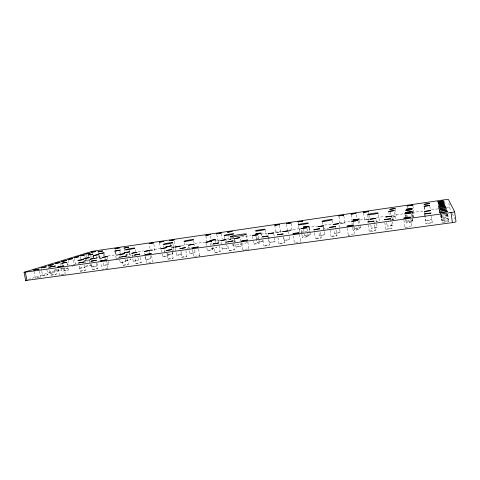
<?xml version="1.0" encoding="UTF-8"?>
<svg xmlns="http://www.w3.org/2000/svg" width="480" height="480" viewBox="0 0 480 480"><rect width="100%" height="100%" fill="white"/><g stroke="black" fill="none" stroke-linecap="round" stroke-linejoin="round"><path stroke-width="0.36" stroke-dasharray="2.4 1.8" d="M240.81 243.264L241.272 246.228L236.73 247.104L236.058 247.092L235.458 243.564A8.232 0.786 -9.6 0 0 232.434 245.124A8.232 0.786 -9.6 0 0 242.568 243.822A8.232 0.786 -9.6 0 0 247.572 242.034M236.058 247.092L241.29 246.078M233.676 244.548L234.51 249.816L229.794 250.728L229.104 250.71L228.108 244.86M233.118 237.246L233.334 238.824L228.888 239.562L228.39 236.622M229.104 250.71L234.546 249.654M226.092 240.312L227.358 248.148L222.186 249.012L221.586 245.508M228.888 239.562L233.364 238.71M222.186 249.012L227.406 248.004M219.204 245.826L220.2 251.622L218.076 252.336L214.77 252.672L213.768 246.864M214.77 252.672L220.2 251.622M219.474 241.008L217.932 241.122L219.678 240.582M212.556 247.41L212.832 249.642L207.972 250.578L207.318 250.554L206.838 247.794M211.26 248.712L216.75 247.662L211.26 248.712L211.026 247.356M207.318 250.554L212.916 249.48M194.682 249.714L195.048 252.624L189.96 253.464L188.622 245.88M189.96 253.464L195.162 252.468M185.892 250.488L186.9 256.194L184.632 256.914L181.488 257.238L180.474 251.52M181.488 257.238L186.9 256.194M181.344 251.574L181.686 254.472L176.634 255.312L175.29 247.776M176.634 255.312L181.83 254.31M172.122 252.414L173.136 258.078L170.82 258.81L167.736 259.122L166.716 253.446M167.736 259.122L173.136 258.078M171.696 247.278L172.86 253.77L167.4 254.82L167.136 253.374M167.91 253.458L168.126 255.84L162.738 256.734L161.412 249.372M167.4 254.82L172.86 253.77M162.738 256.734L168.306 255.666M150.408 255.648L150.942 258.588L146.244 259.614L145.77 259.578L145.098 255.9M145.77 259.578L150.942 258.588M140.394 257.574L141.288 262.446L136.392 263.526L135.912 263.484L134.886 257.898M153.852 244.248L154.878 249.888L152.91 250.452L150.444 250.728L149.412 245.076M135.912 263.484L141.288 262.446M137.904 257.4L138.438 260.316L133.272 261.306L132.06 254.73M150.444 250.728L154.878 249.888M133.272 261.306L138.438 260.316M127.38 258.678L128.406 264.216L125.916 264.96L123.042 265.248L122.01 259.698M123.042 265.248L128.406 264.216M125.424 259.398L125.55 261.738L120.282 262.614L118.944 255.414M125.592 260.634L131.022 259.602L126.054 260.67L125.592 260.634L125.328 259.218M120.282 262.614L125.82 261.558M129.702 252.882L129.966 254.298L126.684 255.084M106.74 261.264L108.054 268.242L106.686 268.758M107.472 257.232L108.822 264.42L103.68 265.398L103.134 262.518M114.96 251.85L116.184 258.42L120.516 257.502M103.68 265.398L108.822 264.42M97.008 263.628L97.914 268.398L92.958 269.472L92.568 269.424L91.53 263.964M92.568 269.424L97.914 268.398M115.602 252.114L116.25 255.582L117.348 255.21M96.24 263.226L96.786 266.082L94.278 266.796L91.65 267.06L91.104 264.198M446.724 213.966L447.12 216.798L444.18 217.506L441.066 217.638L440.67 214.812M91.65 267.06L96.786 266.082M84.6 265.104L85.53 270.096L81.54 271.08L80.196 271.116L79.152 265.692M446.412 213.984L446.604 215.37L443.73 216.06L440.682 216.192L440.49 214.812M441.066 217.638L447.12 216.798M80.196 271.116L85.53 270.096M90.54 263.82L90.804 265.2L88.146 265.944L85.404 266.226L85.14 264.84M440.682 216.192L446.604 215.37M85.404 266.226L90.804 265.2M98.742 255.354L99.402 258.846L101.598 258.246M79.5 268.266L85.008 267.216L79.5 268.266L79.098 266.148M88.278 255.702L89.514 262.182L89.808 262.026M96.624 256.284L97.014 258.348L95.964 258.702M439.032 207.984L439.626 212.208L439.962 212.034M64.806 274.308L65.232 274.092L63.906 267.264M438.906 208.224L439.296 210.984L439.632 210.816M85.434 259.188L85.974 262.026L84.846 262.404M86.688 258.906L87.09 261L89.304 260.406M67.95 267.906L68.358 270.018L63.564 271.044L62.7 268.17M438.462 206.112L438.984 209.808L439.308 209.64M63.252 270.99L68.358 270.018M55.308 269.016L56.304 274.11L53.55 274.872L50.994 275.118L49.992 270.024M61.086 268.11L61.488 270.18L58.938 270.882L56.532 271.122L56.124 269.046M50.994 275.118L56.304 274.11M54.252 269.592L54.798 272.412L50.022 273.432L49.044 269.844M56.532 271.122L61.488 270.18M46.872 269.7L47.862 274.722L47.454 274.914L42.69 275.706L41.838 271.392M412.992 217.098L413.418 216.894L412.506 210.54M49.74 273.372L54.798 272.412M39.498 271.278L40.656 277.122L37.854 277.896M42.69 275.706L47.862 274.722M34.062 271.542L35.37 278.13L40.656 277.122M412.914 205.818L413.964 213.09L412.5 213.522M394.38 211.998L395.4 218.952L392.55 219.612M395.268 209.268L396.342 216.6L391.068 217.344L391.482 217.164M339.042 225.144L340.188 232.542L334.71 233.448L333.942 229.638M334.518 233.322L340.188 232.542M363.582 213.018L364.656 220.128L368.568 219.378M324.504 231.708L324.966 234.648L321.744 235.392L319.368 235.422L318.906 232.488M319.368 235.422L324.966 234.648M343.836 215.892L344.916 222.936L342.18 223.554L340.038 223.632L338.952 216.606M340.038 223.632L344.916 222.936M309.33 227.664L310.458 234.756L304.776 235.698L304.422 234.15M304.65 235.566L310.458 234.756M289.17 236.646L289.638 239.532L285.078 240.42L284.214 240.282L283.632 236.682M284.214 240.282L289.638 239.532M273.744 233.664L275.04 241.554L271.746 242.304L269.736 242.436L268.398 234.426M269.694 242.292L275.04 241.554M253.818 244.116C259.992 241.92 262.152 243.642 253.818 244.116L253.344 241.29M299.748 229.26L299.214 229.446L300.012 229.524M262.29 240.048L262.524 241.434L256.98 242.352L255.936 236.118M291.084 223.572L292.194 230.442L289.392 231.06M279.48 225.264L280.596 232.098L277.782 232.716L275.994 232.752L274.872 225.93M275.994 232.752L280.596 232.098M28.296 279.534L64.59 267.6M73.842 264.558L78.108 263.154M84.51 261.048L89.496 259.41M119.85 257.904L120.66 257.676M125.628 255.018L129.966 254.298M445.77 214.182L443.292 214.668M369.216 219.594L364.656 220.128M62.718 274.83L63.708 274.62M60.9 274.68L65.232 274.092M174.696 247.272L171.078 247.788L174.138 247.044M71.754 266.616L72.954 266.364M101.754 258.588L99.402 258.846M89.376 260.754L87.09 261M118.686 258.15L116.184 258.42M289.11 230.694L292.194 230.442M392.484 216.936L396.342 216.6M391.416 219.288L395.4 218.952M95.988 257.688L101.184 256.95M107.868 255.996L118.254 254.514M138.294 251.652L143.49 250.914M150.174 249.96L160.566 248.478M172.44 246.78L174.666 246.462M181.344 245.508L188.028 244.554M194.706 243.606L205.098 242.118M214.002 240.852L219.942 240M226.62 239.052L234.042 237.99M241.464 236.928L251.112 235.554M260.76 234.18L267.444 233.226M274.866 232.164L282.288 231.108M288.966 230.154L300.102 228.564M307.524 227.502L317.172 226.128M324.594 225.066L332.76 223.902M339.438 222.948L351.312 221.256M360.222 219.984L369.126 218.712M376.548 217.656L385.458 216.384M392.136 215.43L404.754 213.63M412.176 212.568L423.306 210.984M431.472 209.814L438.894 208.758M117.588 255.504L116.25 255.582M95.868 258.414L97.014 258.348M84.816 262.08L85.974 262.026M36.552 278.112L35.37 278.13M412.572 213.072L413.964 213.09M441.828 214.836L440.316 214.806M411.948 216.858L413.418 216.894M390.246 219.804L391.2 219.768M89.514 262.182L89.85 262.212M108.054 268.242L102.144 269.376L100.956 263.082M438.984 209.808L439.374 209.868M439.296 210.984L439.692 211.05M439.626 212.208L440.028 212.28M448.902 203.172L449.514 207.576L451.056 210.942M452.292 213.636L454.764 219.018M262.524 241.434L260.436 241.428L256.98 242.352M48.354 266.316L48.906 269.142M41.274 268.518L41.694 270.678M61.878 263.946L62.154 265.35M60.144 263.268L60.546 265.338M58.164 269.058L59.364 275.214M55.314 264.888L55.986 268.35M74.244 258.33L75.36 264.12M73.026 260.082L74.16 265.962M68.118 260.238L69.114 265.392M67.134 263.688L67.404 265.092M67.014 263.28L67.674 266.676M85.89 254.706L86.556 258.204M84.888 256.344L85.296 258.474M84.216 259.986L85.008 264.144M80.166 256.488L80.85 260.046M99.186 255.258L100.29 261.09M98.982 255.906L99.75 259.944M98.214 252.558L98.61 254.652M93.618 256.212L93.876 257.562M93.378 255.978L93.636 257.334M93.258 256.26L93.528 257.7M91.944 255.738L92.208 257.112M90.66 255.264L91.188 258.06M104.19 253.566L104.874 257.208M105.012 257.934L105.288 259.392M103.158 253.806L103.548 255.9M120.072 249.132L120.846 253.284M119.82 251.7L120.36 254.616M120.498 255.342L120.906 257.532M115.086 249.342L115.476 251.424M135.054 249.558L135.462 251.766M129.846 253.242L130.764 258.186M129.18 250.056L129.57 252.174M126.18 253.854L126.432 255.198M124.218 248.784L124.746 251.616M145.488 256.128L146.796 263.286M144.558 252.96L144.96 255.162M151.572 255.714L152.742 262.14A3.036 0.3 -10.4 0 0 148.692 262.626A3.036 0.3 -10.4 0 0 147.348 263.334M149.604 251.244L149.874 252.714M170.442 244.218L170.826 246.36M163.548 245.73L163.794 247.098M164.286 249.828L164.658 251.88M159.558 242.874L160.71 249.264M174.51 241.248L175.524 246.948M172.818 243.282L174.036 250.098A4.806 0.42 -10.1 0 0 173.07 250.068M193.596 240.288L194.562 245.796M192.51 249.546L193.8 256.872A3.084 0.318 -10 0 1 197.82 255.81A3.084 0.318 -10 0 1 198.768 256.194M184.302 242.742L185.034 246.888M205.95 236.124L207.084 242.664M205.998 242.97L206.718 247.104M198.63 249.132L199.782 255.714M216.798 234.546L217.932 241.122M215.478 240.282L215.856 242.496M211.722 242.592L212.442 246.726M210.546 236.016L211.05 238.92M210.318 243.294L210.906 246.684M230.568 237.69L230.946 239.898M224.298 236.268L225.018 240.498M225.138 241.2L225.504 243.318M221.274 233.712L222.15 238.812M220.986 242.004L221.466 244.806M241.794 243.24L242.964 250.164M240.096 239.04L240.69 242.562M234.738 239.334L235.338 242.862M234.588 239.406L234.948 241.512M252.522 236.352L253.23 240.588M247.818 242.082L248.976 248.994A3.15 0.336 -9.6 0 0 243.786 249.708A3.15 0.336 -9.6 0 0 245.148 250.044M246.462 235.434L247.08 239.1M268.086 236.784L268.428 238.842M268.542 239.532L269.448 245.022A2.886 0.3 -9.4 0 1 264.726 245.946A2.886 0.3 -9.4 0 1 265.854 245.244A2.886 0.3 -9.4 0 1 269.448 245.022M265.296 230.148L266.124 235.158M263.004 240.306L263.91 245.784M261.258 233.808L261.6 235.884M258.27 235.98L259.47 243.18M256.578 236.742L256.938 238.89M277.932 237.51L278.946 243.72M288.348 231.588L288.702 233.754M286.428 224.25L287.538 231.108M283.548 236.724L284.562 242.952A2.91 0.306 -9.2 0 1 279.834 243.876A2.91 0.306 -9.2 0 1 280.86 243.186A2.91 0.306 -9.2 0 1 284.562 242.952M303.63 229.2L304.308 233.448M301.194 230.028L302.352 237.234M298.104 222.552L298.44 224.616M298.548 225.306L299.67 232.632M299.472 234.288L300.732 242.106M293.298 235.878L294.444 242.964A3.24 0.348 -9.1 0 1 298.974 242.004A3.24 0.348 -9.1 0 1 300.018 242.382M314.034 230.304L314.37 232.41M314.478 233.112L315.372 238.728M309.042 227.574L309.624 231.228M307.002 228.462L307.692 232.8M307.806 233.52L308.268 236.412A3.042 0.306 -9 0 1 303.384 237.366A3.042 0.306 -9 0 1 304.266 236.694A3.042 0.306 -9 0 1 308.268 236.412M323.7 226.566L324.39 230.976M322.248 221.928L322.938 226.344M323.058 227.082L323.4 229.29M320.286 232.302L321.174 237.93A2.97 0.312 -8.9 0 1 316.434 238.86A2.97 0.312 -8.9 0 1 317.202 238.2A2.97 0.312 -8.9 0 1 321.174 237.93M335.64 227.256L335.97 229.386M336.078 230.094L336.96 235.764A3 0.318 -8.7 0 1 332.22 236.7A3 0.318 -8.7 0 1 332.868 236.046A3 0.318 -8.7 0 1 336.96 235.764M332.424 220.464L332.886 223.416M330.084 230.208L331.074 236.574M347.268 228.336L348.384 235.602M359.418 220.53L360.192 225.612M360.3 226.338L360.522 227.79A3.09 0.306 -8.6 0 1 355.716 228.726A3.09 0.306 -8.6 0 1 356.202 228.126A3.09 0.306 -8.6 0 1 360.522 227.79M358.038 221.202L358.71 225.642M358.824 226.38L359.274 229.344A3.15 0.318 -8.5 0 1 354.378 230.304A3.15 0.318 -8.5 0 1 354.876 229.674A3.15 0.318 -8.5 0 1 359.274 229.344M356.244 214.812L356.784 218.352M353.448 222.12L353.778 224.292M354.222 227.184L354.444 228.636M353.874 227.412L354.984 234.702M351.198 214.824L352.062 220.476M351.948 222.822L352.176 224.298M352.626 227.25L353.082 230.202M374.07 221.838L374.4 224.004M374.508 224.724L375.372 230.502A3.084 0.324 -8.3 0 1 370.62 231.438A3.084 0.324 -8.3 0 1 370.986 230.82A3.084 0.324 -8.3 0 1 375.372 230.502M370.806 224.766L371.328 228.234M368.574 212.292L368.898 214.428M369.006 215.142L369.54 218.706M367.734 215.304L368.562 220.812M368.304 224.856L369.282 231.336M386.676 222.546L387.192 226.038M384.798 222.546L385.764 229.074M378.438 214.464L379.47 221.388A5.37 0.498 -8.5 0 0 375.204 221.49M376.044 219.78L376.566 223.254M376.668 223.95L377.19 227.418A2.97 0.3 -8.4 0 1 372.618 228.318A2.97 0.3 -8.4 0 1 372.96 227.742A2.97 0.3 -8.4 0 1 377.19 227.418M392.004 217.518L392.52 221.016M392.622 221.718L393.138 225.216A3.006 0.306 -8.2 0 1 388.566 226.116A3.006 0.306 -8.2 0 1 388.788 225.552A3.006 0.306 -8.2 0 1 393.138 225.216M390.312 212.226L390.744 215.154M390.654 219.498L391.944 228.228A3.126 0.33 -8.2 0 1 387.192 229.17A3.126 0.33 -8.2 0 1 387.432 228.564A3.126 0.33 -8.2 0 1 391.944 228.228M388.824 212.088L389.334 215.556M410.886 219.276L411.99 226.92M407.208 206.652L407.418 208.104M406.968 214.926L407.376 217.746M406.452 214.752L406.764 216.906M405.576 214.71L405.894 216.93M406.326 219.9L406.542 221.382M404.988 214.458L405.294 216.552M405.702 219.348L406.206 222.84M403.944 220.248L405.054 227.868M412.194 210.996L413.13 217.476M411.918 213.63L412.608 218.436M412.71 219.12L412.908 220.494A3.216 0.312 -8.1 0 1 408.096 221.442A3.216 0.312 -8.1 0 1 408.174 220.884A3.216 0.312 -8.1 0 1 412.908 220.494M411.588 214.236L412.194 218.436M412.296 219.138L412.704 221.94A3.282 0.324 -8.1 0 1 407.79 222.906A3.282 0.324 -8.1 0 1 407.874 222.324A3.282 0.324 -8.1 0 1 412.704 221.94M431.418 216.288L432.288 222.696A3.228 0.336 -7.8 0 1 427.524 223.644A3.228 0.336 -7.8 0 1 427.452 223.068A3.228 0.336 -7.8 0 1 432.288 222.696M429.834 206.172L430.332 209.7M424.452 207.054L424.842 209.772M424.206 206.982L424.71 210.504M424.56 212.178L424.866 214.308M424.968 215.016L425.778 220.698M424.626 214.71L425.892 223.572M447.828 214.458L448.806 221.484M447.39 213.936L448.218 219.852M447.048 213.954L447.654 218.292M444.66 201.252L444.966 203.436M441.246 214.668L442.332 222.372M441.06 214.824L441.888 220.722M440.862 214.818L441.468 219.144M440.274 211.992L440.574 214.11M440.1 212.046L440.394 214.122M439.698 210.414L440.112 213.342M439.56 210.612L439.962 213.48M438.522 205.464L438.81 207.534M173.748 250.368A4.806 0.42 -10.1 0 1 172.272 250.806M165.594 251.916A4.806 0.42 -10.1 0 1 164.976 251.604M446.316 207.708A3.846 0.33 -8 0 1 449.514 207.576M127.674 256.782A4.758 0.402 -10.4 0 1 133.476 255.594M323.706 229.494A5.196 0.486 -8.9 0 1 328.536 228.078M300.792 232.23A5.118 0.48 -9.1 0 1 307.896 231.048A5.118 0.48 -9.1 0 1 308.526 231.63M303.738 232.554A5.118 0.48 -9.1 0 1 301.362 232.818M256.908 238.656A4.998 0.462 -9.4 0 1 261.588 237.534M225.594 243.066A4.92 0.45 -9.7 0 1 226.926 242.64M233.748 241.506A4.92 0.45 -9.7 0 1 234.888 241.758M187.08 248.262A4.842 0.432 -10 0 1 191.754 247.368M405.474 228A3.504 0.372 -8 0 1 408.594 227.01A3.504 0.372 -8 0 1 411.498 227.178M407.844 227.862A3.504 0.372 -8 0 1 406.716 227.97M349.722 235.74A3.354 0.36 -8.5 0 1 349.596 235.182A3.354 0.36 -8.5 0 1 354.708 234.558M248.976 249.168A3.15 0.336 -9.6 0 1 248.166 249.456M67.938 268.032L63.078 268.956L67.938 268.032M427.35 220.752A3.102 0.312 -7.9 0 0 431.922 219.846A3.102 0.312 -7.9 0 0 427.278 220.224A3.102 0.312 -7.9 0 0 427.35 220.752M441.936 219.24A3.12 0.312 -7.8 0 0 447.294 218.496A3.12 0.312 -7.8 0 0 444.462 218.418A3.12 0.312 -7.8 0 0 441.936 219.24M442.368 220.824A3.192 0.324 -7.7 0 0 447.846 220.068A3.192 0.324 -7.7 0 0 444.948 219.972A3.192 0.324 -7.7 0 0 442.368 220.824M442.818 222.48A3.27 0.342 -7.7 0 0 448.428 221.712A3.27 0.342 -7.7 0 0 445.452 221.604A3.27 0.342 -7.7 0 0 442.818 222.48"/><path stroke-width="0.72" d="M25.632 280.494L24.114 272.268L92.478 251.25L444.954 199.722L448.392 199.506L454.608 211.692L455.994 221.712A3.792 0.402 -7.6 0 1 452.388 222.612L25.632 280.512L26.166 280.236M24 272.352L450.99 212.55A3.798 0.348 -7.9 0 0 454.608 211.692M25.332 272.292L26.964 280.458M450.99 212.55L452.388 222.612M247.47 240.006L241.446 241.158L247.47 240.006M239.862 237.63L234.624 238.626L239.862 237.63M233.058 240.9L227.61 241.938L233.058 240.9M232.116 231.378L227.634 232.218L232.116 231.378M225.972 239.61L220.746 240.606L225.972 239.61M218.706 242.928L213.264 243.96L218.706 242.928M221.148 232.98L216.672 233.82L221.148 232.98M215.352 239.544L209.85 240.582L215.352 239.544M211.488 241.212L205.878 242.28L211.488 241.212M210.294 234.564L205.824 235.398L210.294 234.564M198.246 246.942L192.252 248.082L198.246 246.942M193.71 244.206L188.502 245.196L193.71 244.206M185.382 247.638L179.97 248.664L185.382 247.638M180.372 246.108L175.17 247.092L180.372 246.108M171.618 249.582L166.206 250.608L171.618 249.582M171.438 245.832L165.972 246.864L171.438 245.832M166.86 247.584L161.28 248.634L166.86 247.584M174.258 239.826L169.806 240.654L174.258 239.826M151.182 253.572L145.23 254.7L151.182 253.572M163.878 241.338L159.432 242.166L163.878 241.338M149.472 250.512L144.288 251.49L149.472 250.512M139.758 254.088L134.37 255.108L139.758 254.088M153.6 242.838L149.16 243.666L153.6 242.838M136.968 252.294L131.79 253.266L136.968 252.294M126.87 255.912L121.494 256.926L126.87 255.912M129.588 251.826L124.146 252.846L129.588 251.826M124.356 253.65L118.806 254.688L124.356 253.65M128.658 247.224L124.086 248.076L128.658 247.224M106.476 259.866L100.56 260.988L106.476 259.866M119.55 250.242L114.822 251.124L119.55 250.242M107.334 256.512L102.186 257.484L107.334 256.512M447.432 211.65L440.952 212.562L447.432 211.65M119.814 247.746L114.954 248.646L119.814 247.746M96.36 260.226L91.014 261.234L96.36 260.226M446.874 210.24L440.544 211.134L446.874 210.24M446.346 208.89L440.154 209.766L446.346 208.89M95.292 258.228L90.15 259.194L95.292 258.228M445.836 207.6L439.782 208.464L445.836 207.6M104.052 252.84L98.91 253.8L104.052 252.84M445.344 206.364L439.422 207.21L445.344 206.364M83.97 261.978L78.63 262.98L83.97 261.978M98.73 254.562L93.492 255.54L98.73 254.562M430.92 213.066L424.518 213.972L430.92 213.066M444.876 205.182L439.08 206.016L444.876 205.182M89.352 257.592L83.946 258.6L89.352 257.592M102.63 251.016L98.082 251.856L102.63 251.016M430.614 210.588L424.458 211.464L430.614 210.588M444.432 204.042L438.75 204.864L444.432 204.042M83.526 259.476L78.012 260.508L83.526 259.476M92.844 254.106L88.14 254.982L92.844 254.106M444 202.956L438.438 203.76L444 202.956M443.586 201.906L438.132 202.704L443.586 201.906M95.712 251.478L91.29 252.294L95.712 251.478M63.636 265.902L57.762 267.006L63.636 265.902M443.19 200.904L437.844 201.684L443.19 200.904M90.258 253.17L85.752 254.01L90.258 253.17M84.618 254.922L80.028 255.78L84.618 254.922M429.732 205.464L424.104 206.28L429.732 205.464M66.858 262.278L61.74 263.238L66.858 262.278M78.786 256.74L74.106 257.61L78.786 256.74M411.384 212.832L404.886 213.762L411.384 212.832M72.744 258.612L67.974 259.506L72.744 258.612M54.738 266.112L49.422 267.108L54.738 266.112M411.618 211.572L405.252 212.484L411.618 211.572M429.498 203.538L424.068 204.33L429.498 203.538M66.492 260.556L61.62 261.468L66.492 260.556M60.006 262.572L55.038 263.502L60.006 262.572M411.99 209.556L405.828 210.444L411.99 209.556M53.286 264.666L48.216 265.614L53.286 264.666M390.552 218.772L384.366 219.648L390.552 218.772M412.2 208.422L406.152 209.292L412.2 208.422M46.308 266.832L41.13 267.804L46.308 266.832M391.794 216.12L385.848 216.966L391.794 216.12M39.06 269.082L33.774 270.078L39.06 269.082M373.962 221.118L367.872 221.976L373.962 221.118M412.812 205.092L407.106 205.926L412.812 205.092M375.834 218.394L369.972 219.228L375.834 218.394M394.176 210.606L388.716 211.398L394.176 210.606M395.16 208.536L389.886 209.304L395.16 208.536M357.924 220.458L351.726 221.346L357.924 220.458M359.196 219.078L353.112 219.948L359.196 219.078M335.526 226.548L329.64 227.382L335.526 226.548M338.814 223.662L333.138 224.472L338.814 223.662M368.466 211.578L363.474 212.31L368.466 211.578M319.728 228.78L313.926 229.602L319.728 228.78M323.58 225.834L317.982 226.632L323.58 225.834M356.028 213.396L351.09 214.116L356.028 213.396M306.888 227.736L300.966 228.582L306.888 227.736M343.722 215.19L338.844 215.904L343.722 215.19M309.108 226.248L303.288 227.082L309.108 226.248M283.098 233.958L277.482 234.75L283.098 233.958M288.234 230.868L282.81 231.642L288.234 230.868M267.972 236.094L262.434 236.88L267.972 236.094M273.63 232.95L268.278 233.712L273.63 232.95M302.7 221.172L297.996 221.862L302.7 221.172M258.06 234.702C249.822 236.784 251.55 234.888 258.06 234.702M261.144 233.112L255.594 234.036L259.056 233.154L261.144 233.112M290.976 222.888L286.32 223.566L290.976 222.888M279.372 224.58L274.764 225.252L279.372 224.58M232.578 236.922A8.244 0.678 -9.6 0 0 246.198 234.33A8.244 0.678 -9.6 0 0 236.292 235.14A8.244 0.678 -9.6 0 0 232.578 236.922M405.324 218.22A3.51 0.324 -8.2 0 0 410.58 217.194A3.51 0.324 -8.2 0 0 405.426 217.638A3.51 0.324 -8.2 0 0 405.324 218.22M348.288 226.242A3.36 0.312 -8.7 0 0 353.538 225.228A3.36 0.312 -8.7 0 0 348.876 225.606A3.36 0.312 -8.7 0 0 348.288 226.242M294.018 233.88A3.24 0.3 -9.1 0 0 299.244 232.872A3.24 0.3 -9.1 0 0 295.038 233.196A3.24 0.3 -9.1 0 0 294.018 233.88M369.978 214.662A5.376 0.432 -8.6 0 0 378.234 213.084A5.376 0.432 -8.6 0 0 370.578 213.81A5.376 0.432 -8.6 0 0 369.978 214.662M324.072 221.292A5.202 0.42 -9 0 0 332.31 219.72A5.202 0.42 -9 0 0 325.266 220.374A5.202 0.42 -9 0 0 324.072 221.292M300.12 224.754A5.124 0.414 -9.1 0 0 308.346 223.188A5.124 0.414 -9.1 0 0 301.608 223.8A5.124 0.414 -9.1 0 0 300.12 224.754M256.974 230.982A5.004 0.402 -9.4 0 0 265.176 229.428A5.004 0.402 -9.4 0 0 258.99 229.968A5.004 0.402 -9.4 0 0 256.974 230.982M225.396 235.542A4.926 0.39 -9.7 0 0 233.574 234A4.926 0.39 -9.7 0 0 227.772 234.486A4.926 0.39 -9.7 0 0 225.396 235.542M185.112 241.362A4.848 0.372 -9.9 0 0 193.26 239.832A4.848 0.372 -9.9 0 0 187.944 240.252A4.848 0.372 -9.9 0 0 185.112 241.362M164.274 244.374A4.812 0.366 -10.1 0 0 172.404 242.844A4.812 0.366 -10.1 0 0 167.334 243.234A4.812 0.366 -10.1 0 0 164.274 244.374M126.264 249.864A4.764 0.348 -10.3 0 0 134.352 248.346A4.764 0.348 -10.3 0 0 129.72 248.682A4.764 0.348 -10.3 0 0 126.264 249.864"/></g></svg>
